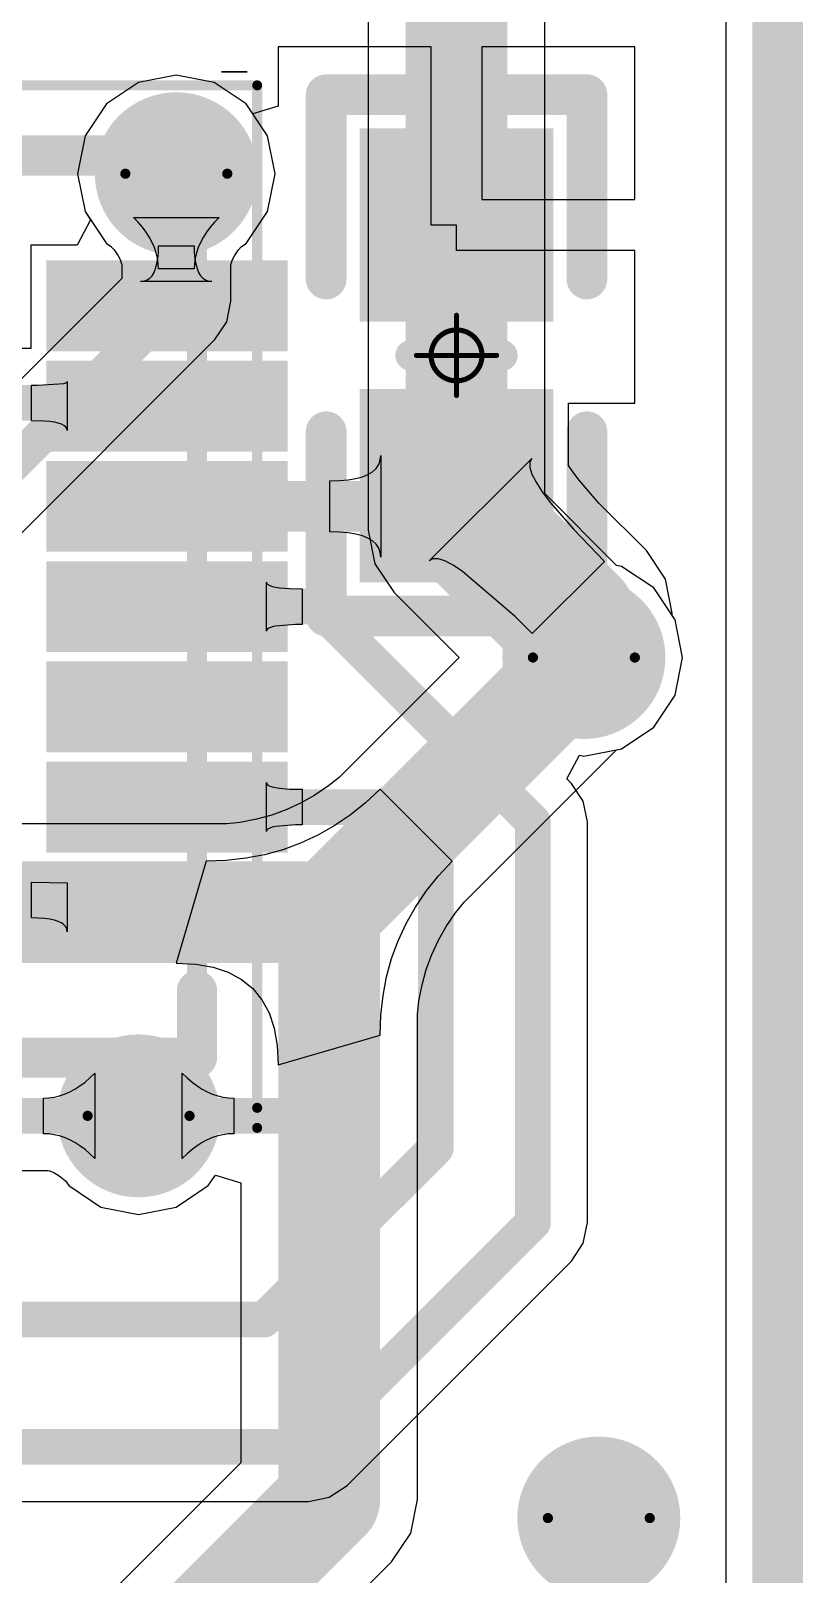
# Model space of a CAD drawing. Header units: millimetres. Extents: x -1.72 to 0.75, y -0.35 to 1.04.
# Drawn here: x 0.6015 to 0.753, y 0.175 to 0.4781 of the extents above; entities that cross this region are included whole.
import ezdxf

# ---------------------------------------------------------------- set-up
doc = ezdxf.new("R2010")
doc.units = ezdxf.units.MM
doc.header["$MEASUREMENT"] = 0
for name, color, linetype in [('BottomLayer', 5, 'Continuous'), ('BottomSolder', 6, 'Continuous'), ('DrillDrawing', 1, 'Continuous'), ('Mechanical1', 6, 'Continuous'), ('Mechanical13', 56, 'Continuous'), ('Mechanical15', 56, 'Continuous'), ('MultiLayer', 9, 'Continuous'), ('TopLayer', 1, 'Continuous'), ('TopOverlay', 2, 'Continuous'), ('TopPaste', 8, 'Continuous'), ('TopSolder', 216, 'Continuous'), ('ViaHoleLayer', 16, 'Continuous')]:
    doc.layers.add(name, color=color, linetype=linetype)

# ---------------------------------------------------------------- blocks, each defined once
blk = doc.blocks.new('BOSC_LGA_16_BMI088_V_42')
at = {"layer": 'Mechanical13', "const_width": 0.00394}
for points in [[(-0.08858, 0.05906), (0.08858, 0.05906)], [(-0.08858, 0.05906), (-0.08858, -0.05905)], [(0.08858, 0.05906), (0.08858, -0.05906)], [(-0.08858, -0.05905), (0.08858, -0.05906)]]:
    blk.add_lwpolyline(points, dxfattribs=at)
at = {"layer": 'Mechanical13'}
for points, const_width in [([(-0.08957, 0.05906, 1), (-0.0876, 0.05906, 1)], 0.00197), ([(-0.08957, 0.05906, 1), (-0.0876, 0.05906, 1)], 0.00197), ([(0.0876, 0.05906, 1), (0.08957, 0.05906, 1)], 0.00197), ([(0.0876, 0.05906, 1), (0.08957, 0.05906, 1)], 0.00197), ([(-0.03543, 0.02559, 1), (-0.0748, 0.02559, 1)], 0.00394), ([(-0.07579, 0.02559, 1), (-0.07382, 0.02559, 1)], 0.00197), ([(-0.03642, 0.02559, 1), (-0.03445, 0.02559, 1)], 0.00197), ([(-0.08957, -0.05905, 1), (-0.0876, -0.05905, 1)], 0.00197), ([(-0.08957, -0.05905, 1), (-0.0876, -0.05905, 1)], 0.00197), ([(0.0876, -0.05906, 1), (0.08957, -0.05906, 1)], 0.00197), ([(0.0876, -0.05906, 1), (0.08957, -0.05906, 1)], 0.00197)]:
    blk.add_lwpolyline(points, format="xyb", close=True, dxfattribs=dict(at, const_width=const_width))
at = {"layer": 'Mechanical15'}
for points, const_width in [([(-0.10236, 0.07087), (-0.10236, 0.05512)], 0.00197), ([(-0.10236, 0.07087), (0.10236, 0.07087)], 0.00197), ([(0.10236, 0.07087), (0.10236, -0.07087)], 0.00197), ([(-0.10236, 0.05512), (-0.10236, -0.07087)], 0.00197), ([(0, 0.01969), (0, -0.01969)], 0.00394), ([(-0.01969, 0), (0.01969, 0)], 0.00394), ([(-0.10236, -0.07087), (-0.09843, -0.07087)], 0.00197), ([(-0.09843, -0.07087), (0.10236, -0.07087)], 0.00197)]:
    blk.add_lwpolyline(points, dxfattribs=dict(at, const_width=const_width))
for points, const_width in [([(-0.10285, 0.07087, 1), (-0.10187, 0.07087, 1)], 0.000984), ([(-0.10285, 0.07087, 1), (-0.10187, 0.07087, 1)], 0.000984), ([(0.10187, 0.07087, 1), (0.10285, 0.07087, 1)], 0.000984), ([(0.10187, 0.07087, 1), (0.10285, 0.07087, 1)], 0.000984), ([(-0.10285, 0.05512, 1), (-0.10187, 0.05512, 1)], 0.000984), ([(-0.10285, 0.05512, 1), (-0.10187, 0.05512, 1)], 0.000984), ([(-0.00098, 0.01969, 1), (0.00098, 0.01969, 1)], 0.00197), ([(-0.02067, 0, 1), (-0.0187, 0, 1)], 0.00197), ([(0.0187, 0, 1), (0.02067, 0, 1)], 0.00197), ([(-0.00098, -0.01969, 1), (0.00098, -0.01969, 1)], 0.00197), ([(-0.10285, -0.07087, 1), (-0.10187, -0.07087, 1)], 0.000984), ([(-0.10285, -0.07087, 1), (-0.10187, -0.07087, 1)], 0.000984), ([(-0.09892, -0.07087, 1), (-0.09793, -0.07087, 1)], 0.000984), ([(-0.09892, -0.07087, 1), (-0.09793, -0.07087, 1)], 0.000984), ([(0.10187, -0.07087, 1), (0.10285, -0.07087, 1)], 0.000984), ([(0.10187, -0.07087, 1), (0.10285, -0.07087, 1)], 0.000984)]:
    blk.add_lwpolyline(points, format="xyb", close=True, dxfattribs=dict(at, const_width=const_width))
at = {"layer": 'TopLayer'}
for points in [[(-0.05413, 0.03346), (-0.05413, 0.07283), (-0.06398, 0.03346), (-0.06398, 0.07283)], [(-0.03445, 0.03346), (-0.03445, 0.07283), (-0.04429, 0.03346), (-0.04429, 0.07283)], [(-0.01476, 0.03346), (-0.01476, 0.07283), (-0.02461, 0.03346), (-0.02461, 0.07283)], [(0.00492, 0.03346), (0.00492, 0.07283), (-0.00492, 0.03346), (-0.00492, 0.07283)], [(0.02461, 0.03346), (0.02461, 0.07283), (0.01476, 0.03346), (0.01476, 0.07283)], [(0.04429, 0.03346), (0.04429, 0.07283), (0.03445, 0.03346), (0.03445, 0.07283)], [(0.06398, 0.03346), (0.06398, 0.07283), (0.05413, 0.03346), (0.05413, 0.07283)], [(-0.10433, -0.00492), (-0.06496, -0.00492), (-0.10433, 0.00492), (-0.06496, 0.00492)], [(0.06496, -0.00492), (0.10433, -0.00492), (0.06496, 0.00492), (0.10433, 0.00492)], [(-0.05413, -0.07283), (-0.05413, -0.03346), (-0.06398, -0.07283), (-0.06398, -0.03346)], [(-0.03445, -0.07283), (-0.03445, -0.03346), (-0.04429, -0.07283), (-0.04429, -0.03346)], [(-0.01476, -0.07283), (-0.01476, -0.03346), (-0.02461, -0.07283), (-0.02461, -0.03346)], [(0.00492, -0.07283), (0.00492, -0.03346), (-0.00492, -0.07283), (-0.00492, -0.03346)], [(0.02461, -0.07283), (0.02461, -0.03346), (0.01476, -0.07283), (0.01476, -0.03346)], [(0.04429, -0.07283), (0.04429, -0.03346), (0.03445, -0.07283), (0.03445, -0.03346)], [(0.06398, -0.07283), (0.06398, -0.03346), (0.05413, -0.07283), (0.05413, -0.03346)]]:
    blk.add_solid(points, dxfattribs=at)
at = {"layer": 'TopOverlay', "const_width": 0.00787}
for points in [[(-0.05865, 0.08174, -1), (-0.05865, 0.08962)], [(-0.05865, 0.08962, -1), (-0.05865, 0.08174)]]:
    blk.add_lwpolyline(points, format="xyb", dxfattribs=at)
at = {"layer": 'TopOverlay', "const_width": 0.00394}
for points in [[(-0.06062, 0.08962, 1), (-0.05668, 0.08962, 1)], [(-0.06062, 0.08962, 1), (-0.05668, 0.08962, 1)], [(-0.06062, 0.08174, 1), (-0.05668, 0.08174, 1)], [(-0.06062, 0.08174, 1), (-0.05668, 0.08174, 1)], [(-0.09055, 0.05906, 1), (-0.08661, 0.05906, 1)], [(-0.09055, 0.05906, 1), (-0.08661, 0.05906, 1)], [(-0.07736, 0.05906, 1), (-0.07343, 0.05906, 1)], [(0.07343, 0.05906, 1), (0.07736, 0.05906, 1)], [(0.08661, 0.05906, 1), (0.09055, 0.05906, 1)], [(0.08661, 0.05906, 1), (0.09055, 0.05906, 1)], [(-0.09055, 0.01969, 1), (-0.08661, 0.01969, 1)], [(0.08661, 0.01969, 1), (0.09055, 0.01969, 1)], [(-0.09055, -0.01969, 1), (-0.08661, -0.01969, 1)], [(0.08661, -0.01969, 1), (0.09055, -0.01969, 1)], [(-0.09055, -0.05905, 1), (-0.08661, -0.05905, 1)], [(-0.09055, -0.05905, 1), (-0.08661, -0.05905, 1)], [(-0.07736, -0.05906, 1), (-0.07343, -0.05906, 1)], [(0.07677, -0.05906, 1), (0.08071, -0.05906, 1)], [(0.08661, -0.05906, 1), (0.09055, -0.05906, 1)], [(0.08661, -0.05906, 1), (0.09055, -0.05906, 1)]]:
    blk.add_lwpolyline(points, format="xyb", close=True, dxfattribs=at)
at = {"layer": 'TopOverlay', "const_width": 0.00787}
for points in [[(-0.08858, 0.05906), (-0.07539, 0.05906)], [(-0.08858, 0.05906), (-0.08858, 0.01969)], [(0.07539, 0.05906), (0.08858, 0.05906)], [(0.08858, 0.05906), (0.08858, 0.01969)], [(-0.08858, -0.01969), (-0.08858, -0.05905)], [(0.08858, -0.01969), (0.08858, -0.05906)], [(-0.08858, -0.05905), (-0.07539, -0.05906)], [(0.07874, -0.05906), (0.08858, -0.05906)]]:
    blk.add_lwpolyline(points, dxfattribs=at)
at = {"layer": 'TopPaste'}
for points in [[(-0.05413, 0.03346), (-0.05413, 0.07283), (-0.06398, 0.03346), (-0.06398, 0.07283)], [(-0.03445, 0.03346), (-0.03445, 0.07283), (-0.04429, 0.03346), (-0.04429, 0.07283)], [(-0.01476, 0.03346), (-0.01476, 0.07283), (-0.02461, 0.03346), (-0.02461, 0.07283)], [(0.00492, 0.03346), (0.00492, 0.07283), (-0.00492, 0.03346), (-0.00492, 0.07283)], [(0.02461, 0.03346), (0.02461, 0.07283), (0.01476, 0.03346), (0.01476, 0.07283)], [(0.04429, 0.03346), (0.04429, 0.07283), (0.03445, 0.03346), (0.03445, 0.07283)], [(0.06398, 0.03346), (0.06398, 0.07283), (0.05413, 0.03346), (0.05413, 0.07283)], [(-0.10433, -0.00492), (-0.06496, -0.00492), (-0.10433, 0.00492), (-0.06496, 0.00492)], [(0.06496, -0.00492), (0.10433, -0.00492), (0.06496, 0.00492), (0.10433, 0.00492)], [(-0.05413, -0.07283), (-0.05413, -0.03346), (-0.06398, -0.07283), (-0.06398, -0.03346)], [(-0.03445, -0.07283), (-0.03445, -0.03346), (-0.04429, -0.07283), (-0.04429, -0.03346)], [(-0.01476, -0.07283), (-0.01476, -0.03346), (-0.02461, -0.07283), (-0.02461, -0.03346)], [(0.00492, -0.07283), (0.00492, -0.03346), (-0.00492, -0.07283), (-0.00492, -0.03346)], [(0.02461, -0.07283), (0.02461, -0.03346), (0.01476, -0.07283), (0.01476, -0.03346)], [(0.04429, -0.07283), (0.04429, -0.03346), (0.03445, -0.07283), (0.03445, -0.03346)], [(0.06398, -0.07283), (0.06398, -0.03346), (0.05413, -0.07283), (0.05413, -0.03346)]]:
    blk.add_solid(points, dxfattribs=at)
at = {"layer": 'TopSolder'}
for points in [[(-0.05013, 0.02946), (-0.05013, 0.07683), (-0.06798, 0.02946), (-0.06798, 0.07683)], [(-0.03045, 0.02946), (-0.03045, 0.07683), (-0.04829, 0.02946), (-0.04829, 0.07683)], [(-0.01076, 0.02946), (-0.01076, 0.07683), (-0.02861, 0.02946), (-0.02861, 0.07683)], [(0.00892, 0.02946), (0.00892, 0.07683), (-0.00892, 0.02946), (-0.00892, 0.07683)], [(0.02861, 0.02946), (0.02861, 0.07683), (0.01076, 0.02946), (0.01076, 0.07683)], [(0.04829, 0.02946), (0.04829, 0.07683), (0.03045, 0.02946), (0.03045, 0.07683)], [(0.06798, 0.02946), (0.06798, 0.07683), (0.05013, 0.02946), (0.05013, 0.07683)], [(-0.10833, -0.00892), (-0.06096, -0.00892), (-0.10833, 0.00892), (-0.06096, 0.00892)], [(0.06096, -0.00892), (0.10833, -0.00892), (0.06096, 0.00892), (0.10833, 0.00892)], [(-0.05013, -0.07683), (-0.05013, -0.02946), (-0.06798, -0.07683), (-0.06798, -0.02946)], [(-0.03045, -0.07683), (-0.03045, -0.02946), (-0.04829, -0.07683), (-0.04829, -0.02946)], [(-0.01076, -0.07683), (-0.01076, -0.02946), (-0.02861, -0.07683), (-0.02861, -0.02946)], [(0.00892, -0.07683), (0.00892, -0.02946), (-0.00892, -0.07683), (-0.00892, -0.02946)], [(0.02861, -0.07683), (0.02861, -0.02946), (0.01076, -0.07683), (0.01076, -0.02946)], [(0.04829, -0.07683), (0.04829, -0.02946), (0.03045, -0.07683), (0.03045, -0.02946)], [(0.06798, -0.07683), (0.06798, -0.02946), (0.05013, -0.07683), (0.05013, -0.02946)]]:
    blk.add_solid(points, dxfattribs=at)
blk = doc.blocks.new('C_0603_L_49')
at = {"layer": 'Mechanical15', "const_width": 0.001}
for points in [[(0, -0.00787), (0, 0.00787)], [(0.00787, 0), (-0.00787, 0)]]:
    blk.add_lwpolyline(points, dxfattribs=at)
at = {"layer": 'Mechanical15'}
for points, const_width in [([(-0.00025, 0.00787, 1), (0.00025, 0.00787, 1)], 0.0005), ([(0.005, 0, 1), (-0.005, 0, 1)], 0.001), ([(-0.00812, 0, 1), (-0.00762, 0, 1)], 0.0005), ([(-0.00525, 0, 1), (-0.00475, 0, 1)], 0.0005), ([(0.00475, 0, 1), (0.00525, 0, 1)], 0.0005), ([(0.00762, 0, 1), (0.00812, 0, 1)], 0.0005), ([(-0.00025, -0.00787, 1), (0.00025, -0.00787, 1)], 0.0005)]:
    blk.add_lwpolyline(points, format="xyb", close=True, dxfattribs=dict(at, const_width=const_width))
at = {"layer": 'TopLayer'}
for points in [[(-0.04059, -0.015), (-0.01059, -0.015), (-0.04059, 0.015), (-0.01059, 0.015)], [(0.01059, -0.015), (0.04059, -0.015), (0.01059, 0.015), (0.04059, 0.015)]]:
    blk.add_solid(points, dxfattribs=at)
at = {"layer": 'TopOverlay'}
for points, const_width in [([(-0.015, 0.02559), (-0.05118, 0.02559)], 0.008), ([(-0.05118, -0.02559), (-0.05118, 0.02559)], 0.008), ([(0.05118, 0.02559), (0.015, 0.02559)], 0.008), ([(0.05118, -0.02559), (0.05118, 0.02559)], 0.008), ([(0, -0.009), (0, 0.009)], 0.006), ([(0, 0), (-0.003, 0)], 0.006), ([(0.003, 0), (0, 0)], 0.006), ([(-0.015, -0.02559), (-0.05118, -0.02559)], 0.008), ([(0.05118, -0.02559), (0.015, -0.02559)], 0.008)]:
    blk.add_lwpolyline(points, dxfattribs=dict(at, const_width=const_width))
for points, const_width in [([(-0.05318, 0.02559, 1), (-0.04918, 0.02559, 1)], 0.004), ([(-0.05318, 0.02559, 1), (-0.04918, 0.02559, 1)], 0.004), ([(-0.017, 0.02559, 1), (-0.013, 0.02559, 1)], 0.004), ([(0.013, 0.02559, 1), (0.017, 0.02559, 1)], 0.004), ([(0.04918, 0.02559, 1), (0.05318, 0.02559, 1)], 0.004), ([(0.04918, 0.02559, 1), (0.05318, 0.02559, 1)], 0.004), ([(-0.0015, 0.009, 1), (0.0015, 0.009, 1)], 0.003), ([(-0.0045, 0, 1), (-0.0015, 0, 1)], 0.003), ([(-0.0015, 0, 1), (0.0015, 0, 1)], 0.003), ([(-0.0015, 0, 1), (0.0015, 0, 1)], 0.003), ([(0.0015, 0, 1), (0.0045, 0, 1)], 0.003), ([(-0.0015, -0.009, 1), (0.0015, -0.009, 1)], 0.003), ([(-0.05318, -0.02559, 1), (-0.04918, -0.02559, 1)], 0.004), ([(-0.05318, -0.02559, 1), (-0.04918, -0.02559, 1)], 0.004), ([(-0.017, -0.02559, 1), (-0.013, -0.02559, 1)], 0.004), ([(0.013, -0.02559, 1), (0.017, -0.02559, 1)], 0.004), ([(0.04918, -0.02559, 1), (0.05318, -0.02559, 1)], 0.004), ([(0.04918, -0.02559, 1), (0.05318, -0.02559, 1)], 0.004)]:
    blk.add_lwpolyline(points, format="xyb", close=True, dxfattribs=dict(at, const_width=const_width))
at = {"layer": 'TopPaste'}
for points in [[(-0.04059, -0.015), (-0.01059, -0.015), (-0.04059, 0.015), (-0.01059, 0.015)], [(0.01059, -0.015), (0.04059, -0.015), (0.01059, 0.015), (0.04059, 0.015)]]:
    blk.add_solid(points, dxfattribs=at)
at = {"layer": 'TopSolder'}
for points in [[(-0.04459, -0.019), (-0.00659, -0.019), (-0.04459, 0.019), (-0.00659, 0.019)], [(0.00659, -0.019), (0.04459, -0.019), (0.00659, 0.019), (0.04459, 0.019)]]:
    blk.add_solid(points, dxfattribs=at)

msp = doc.modelspace()

# ---------------------------------------------------------------- linework, layer by layer
at = {"layer": 'BottomLayer'}
for p, q in [((0.73784, 0.70866), (0.73784, 0.03937)), ((0.66766, 0.49469), (0.66766, 0.38)), ((0.70233, 0.38718), (0.70233, 0.49469)), ((0.62259, 0.4679), (0.6163, 0.4637)), ((0.63, 0.46937), (0.62259, 0.4679)), ((0.63741, 0.4679), (0.63, 0.46937)), ((0.6437, 0.4637), (0.63741, 0.4679)), ((0.6163, 0.4637), (0.6121, 0.45741)), ((0.6479, 0.45741), (0.6437, 0.4637)), ((0.6121, 0.45741), (0.61063, 0.45)), ((0.64937, 0.45), (0.6479, 0.45741)), ((0.61063, 0.45), (0.6121, 0.44259)), ((0.6479, 0.44259), (0.64937, 0.45)), ((0.6121, 0.44259), (0.6163, 0.4363)), ((0.6437, 0.4363), (0.6479, 0.44259)), ((0.62253, 0.44046), (0.6216, 0.44143)), ((0.6216, 0.44143), (0.6384, 0.44143)), ((0.62336, 0.43949), (0.62253, 0.44046)), ((0.6241, 0.4385), (0.62336, 0.43949)), ((0.63664, 0.43949), (0.6359, 0.4385)), ((0.63747, 0.44046), (0.63664, 0.43949)), ((0.6384, 0.44143), (0.63747, 0.44046)), ((0.62474, 0.43751), (0.6241, 0.4385)), ((0.62528, 0.4365), (0.62474, 0.43751)), ((0.62572, 0.43549), (0.62528, 0.4365)), ((0.63472, 0.4365), (0.63428, 0.43549)), ((0.63526, 0.43751), (0.63472, 0.4365)), ((0.6359, 0.4385), (0.63526, 0.43751)), ((0.6163, 0.4363), (0.61723, 0.43568)), ((0.61723, 0.43568), (0.61724, 0.43567)), ((0.61724, 0.43567), (0.61778, 0.43503)), ((0.61778, 0.43503), (0.61822, 0.43444)), ((0.61822, 0.43444), (0.61858, 0.43389)), ((0.61858, 0.43389), (0.61884, 0.43339)), ((0.61884, 0.43339), (0.61905, 0.43293)), ((0.62606, 0.43446), (0.62572, 0.43549)), ((0.6263, 0.43342), (0.62606, 0.43446)), ((0.62645, 0.43238), (0.6263, 0.43342)), ((0.6337, 0.43342), (0.63355, 0.43238)), ((0.63394, 0.43446), (0.6337, 0.43342)), ((0.63428, 0.43549), (0.63394, 0.43446)), ((0.64095, 0.43293), (0.64115, 0.43339)), ((0.64115, 0.43339), (0.64142, 0.43389)), ((0.64142, 0.43389), (0.64178, 0.43444)), ((0.64178, 0.43444), (0.64222, 0.43503)), ((0.64222, 0.43503), (0.64276, 0.43567)), ((0.64276, 0.43567), (0.64277, 0.43568)), ((0.64277, 0.43568), (0.6437, 0.4363)), ((0.61905, 0.43293), (0.61919, 0.4325)), ((0.61919, 0.4325), (0.61928, 0.4321)), ((0.61928, 0.4321), (0.61929, 0.43202)), ((0.61929, 0.43202), (0.61929, 0.42943)), ((0.6265, 0.43132), (0.62645, 0.43238)), ((0.6335, 0.43132), (0.6265, 0.43132)), ((0.63355, 0.43238), (0.6335, 0.43132)), ((0.64071, 0.43202), (0.64072, 0.4321)), ((0.64071, 0.425), (0.64071, 0.43202)), ((0.64072, 0.4321), (0.64081, 0.4325)), ((0.64081, 0.4325), (0.64095, 0.43293)), ((0.61929, 0.42943), (0.54876, 0.3589)), ((0.63989, 0.4209), (0.64071, 0.425)), ((0.63757, 0.41743), (0.63989, 0.4209)), ((0.56076, 0.34062), (0.63757, 0.41743)), ((0.71642, 0.3731), (0.70233, 0.38718)), ((0.66766, 0.38), (0.66898, 0.37337)), ((0.66898, 0.37337), (0.67274, 0.36775)), ((0.71741, 0.3729), (0.71642, 0.3731)), ((0.7237, 0.3687), (0.71741, 0.3729)), ((0.67274, 0.36775), (0.68549, 0.355)), ((0.7279, 0.36241), (0.7237, 0.3687)), ((0.72937, 0.355), (0.7279, 0.36241)), ((0.68549, 0.355), (0.66196, 0.33147)), ((0.7279, 0.34759), (0.72937, 0.355)), ((0.7237, 0.3413), (0.7279, 0.34759)), ((0.71741, 0.3371), (0.7237, 0.3413)), ((0.68647, 0.30696), (0.71642, 0.3369)), ((0.71642, 0.3369), (0.71741, 0.3371)), ((0.66196, 0.33147), (0.65987, 0.3298)), ((0.65721, 0.32799), (0.65448, 0.32644)), ((0.65987, 0.3298), (0.65721, 0.32799)), ((0.67, 0.32914), (0.66711, 0.32646)), ((0.68414, 0.315), (0.67, 0.32914)), ((0.65166, 0.32513), (0.64874, 0.32406)), ((0.65448, 0.32644), (0.65166, 0.32513)), ((0.66711, 0.32646), (0.66411, 0.32405)), ((0.6399, 0.32233), (0.41385, 0.32233)), ((0.64256, 0.32263), (0.6399, 0.32233)), ((0.64571, 0.32323), (0.64256, 0.32263)), ((0.64874, 0.32406), (0.64571, 0.32323)), ((0.66099, 0.32193), (0.65775, 0.32009)), ((0.66411, 0.32405), (0.66099, 0.32193)), ((0.65439, 0.31854), (0.65092, 0.31726)), ((0.65775, 0.32009), (0.65439, 0.31854)), ((0.64362, 0.31557), (0.6398, 0.31514)), ((0.64733, 0.31627), (0.64362, 0.31557)), ((0.65092, 0.31726), (0.64733, 0.31627)), ((0.63586, 0.315), (0.63, 0.295)), ((0.6398, 0.31514), (0.63586, 0.315)), ((0.68146, 0.31211), (0.68414, 0.315)), ((0.67693, 0.30599), (0.67905, 0.30911)), ((0.67905, 0.30911), (0.68146, 0.31211)), ((0.6848, 0.30487), (0.68647, 0.30696)), ((0.67509, 0.30275), (0.67693, 0.30599)), ((0.68299, 0.30221), (0.6848, 0.30487)), ((0.67354, 0.29939), (0.67509, 0.30275)), ((0.68144, 0.29948), (0.68299, 0.30221)), ((0.67226, 0.29592), (0.67354, 0.29939)), ((0.68013, 0.29666), (0.68144, 0.29948)), ((0.63, 0.295), (0.6338, 0.2948)), ((0.6338, 0.2948), (0.6372, 0.2942)), ((0.6372, 0.2942), (0.6402, 0.2932)), ((0.67127, 0.29233), (0.67226, 0.29592)), ((0.67906, 0.29374), (0.68013, 0.29666)), ((0.6402, 0.2932), (0.6428, 0.2918)), ((0.6428, 0.2918), (0.645, 0.29)), ((0.67057, 0.28862), (0.67127, 0.29233)), ((0.67823, 0.29071), (0.67906, 0.29374)), ((0.645, 0.29), (0.6468, 0.2878)), ((0.67014, 0.2848), (0.67057, 0.28862)), ((0.67763, 0.28756), (0.67823, 0.29071)), ((0.6468, 0.2878), (0.6482, 0.2852)), ((0.6482, 0.2852), (0.6492, 0.2822)), ((0.67733, 0.2849), (0.67763, 0.28756)), ((0.67733, 0.18967), (0.67733, 0.2849)), ((0.6492, 0.2822), (0.6498, 0.2788)), ((0.67, 0.28086), (0.67014, 0.2848)), ((0.65, 0.275), (0.67, 0.28086)), ((0.6498, 0.2788), (0.65, 0.275)), ((0.61305, 0.27247), (0.61402, 0.2734)), ((0.61402, 0.2734), (0.61402, 0.2566)), ((0.60807, 0.26928), (0.60909, 0.26972)), ((0.60909, 0.26972), (0.61009, 0.27026)), ((0.61009, 0.27026), (0.61109, 0.2709)), ((0.61109, 0.2709), (0.61208, 0.27164)), ((0.61208, 0.27164), (0.61305, 0.27247)), ((0.60391, 0.2685), (0.60496, 0.26855)), ((0.60391, 0.2615), (0.60391, 0.2685)), ((0.60496, 0.26855), (0.60601, 0.2687)), ((0.60601, 0.2687), (0.60705, 0.26894)), ((0.60705, 0.26894), (0.60807, 0.26928)), ((0.60496, 0.26145), (0.60391, 0.2615)), ((0.60601, 0.2613), (0.60496, 0.26145)), ((0.60705, 0.26106), (0.60601, 0.2613)), ((0.60807, 0.26072), (0.60705, 0.26106)), ((0.60909, 0.26027), (0.60807, 0.26072)), ((0.61009, 0.25974), (0.60909, 0.26027)), ((0.61109, 0.2591), (0.61009, 0.25974)), ((0.61208, 0.25836), (0.61109, 0.2591)), ((0.61305, 0.25753), (0.61208, 0.25836)), ((0.61402, 0.2566), (0.61305, 0.25753)), ((0.52223, 0.25429), (0.6046, 0.25429)), ((0.6046, 0.25429), (0.60469, 0.25428)), ((0.60469, 0.25428), (0.60509, 0.25419)), ((0.60509, 0.25419), (0.60551, 0.25405)), ((0.60551, 0.25405), (0.60598, 0.25385)), ((0.60598, 0.25385), (0.60648, 0.25358)), ((0.60648, 0.25358), (0.60703, 0.25322)), ((0.60703, 0.25322), (0.60762, 0.25278)), ((0.60762, 0.25278), (0.60825, 0.25224)), ((0.60825, 0.25224), (0.60827, 0.25223)), ((0.60827, 0.25223), (0.60889, 0.2513)), ((0.63628, 0.2513), (0.63767, 0.25337)), ((0.63767, 0.25337), (0.64267, 0.25185)), ((0.64267, 0.25185), (0.64267, 0.19685)), ((0.60889, 0.2513), (0.61517, 0.2471)), ((0.63, 0.2471), (0.63628, 0.2513)), ((0.61517, 0.2471), (0.62259, 0.24563)), ((0.62259, 0.24563), (0.63, 0.2471)), ((0.64267, 0.19685), (0.61815, 0.17233)), ((0.67601, 0.18303), (0.67733, 0.18967)), ((0.67226, 0.17741), (0.67601, 0.18303)), ((0.63759, 0.14274), (0.67226, 0.17741))]:
    msp.add_line(p, q, dxfattribs=at)
for points, const_width in [([(0.685, 0.38), (0.685, 0.50295)], 0.02), ([(0.63, 0.425), (0.63, 0.45)], 0.007), ([(0.55319, 0.34819), (0.63, 0.425)], 0.007), ([(0.685, 0.38), (0.71, 0.355)], 0.02), ([(0.66, 0.305), (0.71, 0.355)], 0.02), ([(0.40559, 0.305), (0.66, 0.305)], 0.02), ([(0.66, 0.18967), (0.66, 0.305)], 0.02), ([(0.50673, 0.265), (0.62259, 0.265)], 0.007), ([(0.62533, 0.155), (0.66, 0.18967)], 0.02)]:
    msp.add_lwpolyline(points, dxfattribs=dict(at, const_width=const_width))
for points, const_width in [([(0.624, 0.45, 1), (0.636, 0.45, 1)], 0.012), ([(0.62825, 0.45, 1), (0.63175, 0.45, 1)], 0.0035), ([(0.62825, 0.425, 1), (0.63175, 0.425, 1)], 0.0035), ([(0.62825, 0.425, 1), (0.63175, 0.425, 1)], 0.0035), ([(0.68, 0.38, 1), (0.69, 0.38, 1)], 0.01), ([(0.68, 0.38, 1), (0.69, 0.38, 1)], 0.01), ([(0.704, 0.355, 1), (0.716, 0.355, 1)], 0.012), ([(0.705, 0.355, 1), (0.715, 0.355, 1)], 0.01), ([(0.705, 0.355, 1), (0.715, 0.355, 1)], 0.01), ([(0.655, 0.305, 1), (0.665, 0.305, 1)], 0.01), ([(0.655, 0.305, 1), (0.665, 0.305, 1)], 0.01), ([(0.655, 0.305, 1), (0.665, 0.305, 1)], 0.01), ([(0.61659, 0.265, 1), (0.62859, 0.265, 1)], 0.012), ([(0.62084, 0.265, 1), (0.62434, 0.265, 1)], 0.0035), ([(0.655, 0.18967, 1), (0.665, 0.18967, 1)], 0.01), ([(0.655, 0.18967, 1), (0.665, 0.18967, 1)], 0.01), ([(0.70693, 0.18602, 1), (0.71893, 0.18602, 1)], 0.012)]:
    msp.add_lwpolyline(points, format="xyb", close=True, dxfattribs=dict(at, const_width=const_width))
at = {"layer": 'BottomSolder', "const_width": 0.016}
for points in [[(0.622, 0.45, 1), (0.638, 0.45, 1)], [(0.702, 0.355, 1), (0.718, 0.355, 1)], [(0.61459, 0.265, 1), (0.63059, 0.265, 1)], [(0.70493, 0.18602, 1), (0.72093, 0.18602, 1)]]:
    msp.add_lwpolyline(points, format="xyb", close=True, dxfattribs=at)
at = {"layer": 'DrillDrawing', "const_width": 0.006}
msp.add_lwpolyline([(0.74803, 0.03937), (0.74803, 0.70866)], dxfattribs=at)
at = {"layer": 'DrillDrawing'}
for points, const_width in [([(0.64, 0.45, 1), (0.62, 0.45, 1)], 0.002), ([(0.6195, 0.45, 1), (0.6205, 0.45, 1)], 0.001), ([(0.6395, 0.45, 1), (0.6405, 0.45, 1)], 0.001), ([(0.72, 0.355, 1), (0.7, 0.355, 1)], 0.002), ([(0.6995, 0.355, 1), (0.7005, 0.355, 1)], 0.001), ([(0.7195, 0.355, 1), (0.7205, 0.355, 1)], 0.001), ([(0.63259, 0.265, 1), (0.61259, 0.265, 1)], 0.002), ([(0.61209, 0.265, 1), (0.61309, 0.265, 1)], 0.001), ([(0.63209, 0.265, 1), (0.63309, 0.265, 1)], 0.001), ([(0.72293, 0.18602, 1), (0.70293, 0.18602, 1)], 0.002), ([(0.70243, 0.18602, 1), (0.70343, 0.18602, 1)], 0.001), ([(0.72243, 0.18602, 1), (0.72343, 0.18602, 1)], 0.001)]:
    msp.add_lwpolyline(points, format="xyb", close=True, dxfattribs=dict(at, const_width=const_width))
at = {"layer": 'Mechanical1', "const_width": 0.01}
msp.add_lwpolyline([(0.74803, 0.03937), (0.74803, 0.70866)], dxfattribs=at)
at = {"layer": 'MultiLayer', "const_width": 0.012}
for points in [[(0.624, 0.45, 1), (0.636, 0.45, 1)], [(0.704, 0.355, 1), (0.716, 0.355, 1)], [(0.61659, 0.265, 1), (0.62859, 0.265, 1)], [(0.70693, 0.18602, 1), (0.71893, 0.18602, 1)]]:
    msp.add_lwpolyline(points, format="xyb", close=True, dxfattribs=at)
at = {"layer": 'TopLayer'}
for p, q in [((0.73784, 0.70866), (0.73784, 0.03937)), ((0.68, 0.47493), (0.65, 0.47493)), ((0.65, 0.47493), (0.65, 0.46327)), ((0.68, 0.43993), (0.68, 0.47493)), ((0.72, 0.47493), (0.69, 0.47493)), ((0.69, 0.47493), (0.69, 0.44493)), ((0.72, 0.44493), (0.72, 0.47493)), ((0.6439, 0.47), (0.6389, 0.47)), ((0.6389, 0.47), (0.6389, 0.47)), ((0.6389, 0.47), (0.6389, 0.47)), ((0.6389, 0.47), (0.6389, 0.47)), ((0.6389, 0.47), (0.6389, 0.47)), ((0.6389, 0.47), (0.6389, 0.47)), ((0.6389, 0.47), (0.6389, 0.47)), ((0.6389, 0.47), (0.6389, 0.47)), ((0.6389, 0.47), (0.6389, 0.47)), ((0.6389, 0.47), (0.6389, 0.47)), ((0.6389, 0.47), (0.6389, 0.47)), ((0.6389, 0.47), (0.6439, 0.47)), ((0.6439, 0.47), (0.6389, 0.47)), ((0.6389, 0.47), (0.6389, 0.47)), ((0.6389, 0.47), (0.6389, 0.47)), ((0.6389, 0.47), (0.6389, 0.47)), ((0.6389, 0.47), (0.6389, 0.47)), ((0.6389, 0.47), (0.6389, 0.47)), ((0.6389, 0.47), (0.6389, 0.47)), ((0.6389, 0.47), (0.6389, 0.47)), ((0.6389, 0.47), (0.6389, 0.47)), ((0.6389, 0.47), (0.6389, 0.47)), ((0.6389, 0.47), (0.6389, 0.47)), ((0.6389, 0.47), (0.6439, 0.47)), ((0.6439, 0.47), (0.6439, 0.47)), ((0.6439, 0.47), (0.6439, 0.47)), ((0.62259, 0.4679), (0.6163, 0.4637)), ((0.63, 0.46937), (0.62259, 0.4679)), ((0.63741, 0.4679), (0.63, 0.46937)), ((0.6437, 0.4637), (0.63741, 0.4679)), ((0.6163, 0.4637), (0.6121, 0.45741)), ((0.645, 0.46175), (0.6437, 0.4637)), ((0.65, 0.46327), (0.645, 0.46175)), ((0.6121, 0.45741), (0.61063, 0.45)), ((0.61063, 0.45), (0.6121, 0.44259)), ((0.6121, 0.44259), (0.61318, 0.44098)), ((0.69, 0.44493), (0.72, 0.44493)), ((0.61318, 0.44098), (0.61051, 0.43598)), ((0.62253, 0.44046), (0.6216, 0.44143)), ((0.6216, 0.44143), (0.6384, 0.44143)), ((0.62336, 0.43949), (0.62253, 0.44046)), ((0.6241, 0.4385), (0.62336, 0.43949)), ((0.63664, 0.43949), (0.6359, 0.4385)), ((0.63747, 0.44046), (0.63664, 0.43949)), ((0.6384, 0.44143), (0.63747, 0.44046)), ((0.685, 0.43993), (0.68, 0.43993)), ((0.685, 0.43493), (0.685, 0.43993)), ((0.62474, 0.43751), (0.6241, 0.4385)), ((0.62528, 0.4365), (0.62474, 0.43751)), ((0.62572, 0.43549), (0.62528, 0.4365)), ((0.63472, 0.4365), (0.63428, 0.43549)), ((0.63526, 0.43751), (0.63472, 0.4365)), ((0.6359, 0.4385), (0.63526, 0.43751)), ((0.61051, 0.43598), (0.60146, 0.43598)), ((0.60146, 0.43598), (0.60146, 0.41571)), ((0.62606, 0.43446), (0.62572, 0.43549)), ((0.6263, 0.43342), (0.62606, 0.43446)), ((0.62645, 0.43238), (0.6263, 0.43342)), ((0.62636, 0.43334), (0.62647, 0.43453)), ((0.62647, 0.43453), (0.6265, 0.43586)), ((0.6265, 0.43586), (0.6335, 0.43586)), ((0.6335, 0.43586), (0.63353, 0.43453)), ((0.63353, 0.43453), (0.63364, 0.43334)), ((0.6337, 0.43342), (0.63355, 0.43238)), ((0.63394, 0.43446), (0.6337, 0.43342)), ((0.63428, 0.43549), (0.63394, 0.43446)), ((0.72, 0.43493), (0.685, 0.43493)), ((0.72, 0.40493), (0.72, 0.43493)), ((0.62524, 0.42998), (0.62562, 0.43061)), ((0.62562, 0.43061), (0.62594, 0.43138)), ((0.62594, 0.43138), (0.62618, 0.43229)), ((0.62618, 0.43229), (0.62636, 0.43334)), ((0.6265, 0.43132), (0.62645, 0.43238)), ((0.6335, 0.43132), (0.6265, 0.43132)), ((0.63355, 0.43238), (0.6335, 0.43132)), ((0.63364, 0.43334), (0.63382, 0.43229)), ((0.63382, 0.43229), (0.63406, 0.43138)), ((0.63406, 0.43138), (0.63438, 0.43061)), ((0.63438, 0.43061), (0.63476, 0.42998)), ((0.623, 0.42886), (0.62367, 0.42893)), ((0.637, 0.42886), (0.623, 0.42886)), ((0.62367, 0.42893), (0.62426, 0.42914)), ((0.62426, 0.42914), (0.62479, 0.42949)), ((0.62479, 0.42949), (0.62524, 0.42998)), ((0.63476, 0.42998), (0.63521, 0.42949)), ((0.63521, 0.42949), (0.63574, 0.42914)), ((0.63574, 0.42914), (0.63633, 0.42893)), ((0.63633, 0.42893), (0.637, 0.42886)), ((0.60146, 0.41571), (0.59794, 0.41571)), ((0.60851, 0.40904), (0.60858, 0.40917)), ((0.60858, 0.40917), (0.60858, 0.39957)), ((0.60158, 0.4085), (0.60291, 0.40851)), ((0.60158, 0.4015), (0.60158, 0.4085)), ((0.60291, 0.40851), (0.60795, 0.40883)), ((0.60795, 0.40883), (0.6083, 0.40893)), ((0.6083, 0.40893), (0.60851, 0.40904)), ((0.707, 0.3927), (0.707, 0.40493)), ((0.707, 0.40493), (0.72, 0.40493)), ((0.6041, 0.40142), (0.60158, 0.4015)), ((0.60515, 0.40133), (0.6041, 0.40142)), ((0.60606, 0.40119), (0.60515, 0.40133)), ((0.60683, 0.40102), (0.60606, 0.40119)), ((0.60746, 0.4008), (0.60683, 0.40102)), ((0.60795, 0.40055), (0.60746, 0.4008)), ((0.6083, 0.40026), (0.60795, 0.40055)), ((0.60851, 0.39994), (0.6083, 0.40026)), ((0.60858, 0.39957), (0.60851, 0.39994)), ((0.67002, 0.39374), (0.67012, 0.39469)), ((0.67012, 0.39469), (0.67012, 0.37469)), ((0.67963, 0.37399), (0.69976, 0.39411)), ((0.69976, 0.39411), (0.69936, 0.39337)), ((0.66652, 0.39049), (0.66762, 0.39094)), ((0.66762, 0.39094), (0.66852, 0.39149)), ((0.66852, 0.39149), (0.66922, 0.39214)), ((0.66922, 0.39214), (0.66972, 0.39289)), ((0.66972, 0.39289), (0.67002, 0.39374)), ((0.69936, 0.39337), (0.69937, 0.39234)), ((0.69937, 0.39234), (0.69978, 0.39103)), ((0.69978, 0.39103), (0.7006, 0.38944)), ((0.70768, 0.39165), (0.707, 0.3927)), ((0.70902, 0.38987), (0.70768, 0.39165)), ((0.66012, 0.38969), (0.66202, 0.38974)), ((0.66012, 0.37969), (0.66012, 0.38969)), ((0.66202, 0.38974), (0.66372, 0.38989)), ((0.66372, 0.38989), (0.66522, 0.39014)), ((0.66522, 0.39014), (0.66652, 0.39049)), ((0.7006, 0.38944), (0.70183, 0.38755)), ((0.71293, 0.38533), (0.70902, 0.38987)), ((0.70183, 0.38755), (0.70345, 0.38539)), ((0.70345, 0.38539), (0.70793, 0.3802)), ((0.72226, 0.376), (0.71293, 0.38533)), ((0.66202, 0.37964), (0.66012, 0.37969)), ((0.66372, 0.37949), (0.66202, 0.37964)), ((0.66522, 0.37924), (0.66372, 0.37949)), ((0.66652, 0.37889), (0.66522, 0.37924)), ((0.66762, 0.37844), (0.66652, 0.37889)), ((0.70793, 0.3802), (0.71402, 0.37387)), ((0.66852, 0.37789), (0.66762, 0.37844)), ((0.66922, 0.37724), (0.66852, 0.37789)), ((0.66972, 0.37649), (0.66922, 0.37724)), ((0.67002, 0.37564), (0.66972, 0.37649)), ((0.72601, 0.37038), (0.72226, 0.376)), ((0.67012, 0.37469), (0.67002, 0.37564)), ((0.68037, 0.37438), (0.67963, 0.37399)), ((0.6814, 0.37437), (0.68037, 0.37438)), ((0.68271, 0.37396), (0.6814, 0.37437)), ((0.68431, 0.37314), (0.68271, 0.37396)), ((0.68619, 0.37192), (0.68431, 0.37314)), ((0.71402, 0.37387), (0.69988, 0.35972)), ((0.64771, 0.3602), (0.64771, 0.3698)), ((0.64771, 0.3698), (0.64778, 0.36955)), ((0.69657, 0.36297), (0.68619, 0.37192)), ((0.72733, 0.36374), (0.72601, 0.37038)), ((0.64778, 0.36955), (0.64799, 0.36933)), ((0.64799, 0.36933), (0.64834, 0.36914)), ((0.64834, 0.36914), (0.64883, 0.36897)), ((0.64883, 0.36897), (0.64946, 0.36883)), ((0.64946, 0.36883), (0.65023, 0.36871)), ((0.65023, 0.36871), (0.65219, 0.36855)), ((0.65219, 0.36855), (0.65471, 0.3685)), ((0.65471, 0.3685), (0.65471, 0.3615)), ((0.72733, 0.36326), (0.72733, 0.36374)), ((0.72733, 0.36374), (0.72733, 0.36374)), ((0.64799, 0.36067), (0.64778, 0.36045)), ((0.64834, 0.36086), (0.64799, 0.36067)), ((0.64883, 0.36103), (0.64834, 0.36086)), ((0.64946, 0.36117), (0.64883, 0.36103)), ((0.65338, 0.36149), (0.64946, 0.36117)), ((0.65471, 0.3615), (0.65338, 0.36149)), ((0.69988, 0.35972), (0.69657, 0.36297)), ((0.7279, 0.36241), (0.72733, 0.36326)), ((0.72937, 0.355), (0.7279, 0.36241)), ((0.64778, 0.36045), (0.64771, 0.3602)), ((0.7279, 0.34759), (0.72937, 0.355)), ((0.7237, 0.3413), (0.7279, 0.34759)), ((0.71741, 0.3371), (0.7237, 0.3413)), ((0.71, 0.33563), (0.71741, 0.3371)), ((0.70665, 0.3312), (0.70911, 0.3358)), ((0.70911, 0.3358), (0.71, 0.33563)), ((0.64771, 0.32083), (0.64771, 0.33043)), ((0.64771, 0.33043), (0.64778, 0.33018)), ((0.70757, 0.33028), (0.70665, 0.3312)), ((0.64778, 0.33018), (0.64799, 0.32996)), ((0.64799, 0.32996), (0.64834, 0.32977)), ((0.64834, 0.32977), (0.64883, 0.3296)), ((0.64883, 0.3296), (0.64946, 0.32946)), ((0.64946, 0.32946), (0.65023, 0.32934)), ((0.65023, 0.32934), (0.65219, 0.32918)), ((0.65219, 0.32918), (0.65471, 0.32913)), ((0.65471, 0.32913), (0.65471, 0.32213)), ((0.70989, 0.3268), (0.70757, 0.33028)), ((0.71071, 0.32271), (0.70989, 0.3268)), ((0.64799, 0.3213), (0.64778, 0.32108)), ((0.64834, 0.32149), (0.64799, 0.3213)), ((0.64883, 0.32166), (0.64834, 0.32149)), ((0.64946, 0.3218), (0.64883, 0.32166)), ((0.65338, 0.32212), (0.64946, 0.3218)), ((0.65471, 0.32213), (0.65338, 0.32212)), ((0.71071, 0.24406), (0.71071, 0.32271)), ((0.64778, 0.32108), (0.64771, 0.32083)), ((0.60158, 0.30387), (0.60158, 0.31087)), ((0.60158, 0.31087), (0.60858, 0.31075)), ((0.60858, 0.31075), (0.60858, 0.30114)), ((0.60291, 0.30384), (0.60158, 0.30387)), ((0.6041, 0.30376), (0.60291, 0.30384)), ((0.60515, 0.30362), (0.6041, 0.30376)), ((0.60606, 0.30343), (0.60515, 0.30362)), ((0.60683, 0.30319), (0.60606, 0.30343)), ((0.60746, 0.30289), (0.60683, 0.30319)), ((0.60795, 0.30253), (0.60746, 0.30289)), ((0.6083, 0.30212), (0.60795, 0.30253)), ((0.60851, 0.30166), (0.6083, 0.30212)), ((0.60858, 0.30114), (0.60851, 0.30166)), ((0.63116, 0.2566), (0.63116, 0.2734)), ((0.63116, 0.2734), (0.63212, 0.27247)), ((0.63212, 0.27247), (0.6331, 0.27164)), ((0.6331, 0.27164), (0.63408, 0.2709)), ((0.63408, 0.2709), (0.63508, 0.27026)), ((0.63508, 0.27026), (0.63608, 0.26972)), ((0.63608, 0.26972), (0.6371, 0.26928)), ((0.6371, 0.26928), (0.63813, 0.26894)), ((0.63813, 0.26894), (0.63916, 0.2687)), ((0.63916, 0.2687), (0.64021, 0.26855)), ((0.64021, 0.26855), (0.64126, 0.2685)), ((0.64126, 0.2685), (0.64126, 0.2615)), ((0.6371, 0.26072), (0.63608, 0.26027)), ((0.63813, 0.26106), (0.6371, 0.26072)), ((0.63916, 0.2613), (0.63813, 0.26106)), ((0.64021, 0.26145), (0.63916, 0.2613)), ((0.64126, 0.2615), (0.64021, 0.26145)), ((0.6331, 0.25836), (0.63212, 0.25753)), ((0.63408, 0.2591), (0.6331, 0.25836)), ((0.63508, 0.25974), (0.63408, 0.2591)), ((0.63608, 0.26027), (0.63508, 0.25974)), ((0.63212, 0.25753), (0.63116, 0.2566)), ((0.70989, 0.23997), (0.71071, 0.24406)), ((0.70757, 0.23649), (0.70989, 0.23997)), ((0.66351, 0.19243), (0.70757, 0.23649)), ((0.66003, 0.19011), (0.66351, 0.19243)), ((0.59794, 0.18929), (0.65594, 0.18929)), ((0.65594, 0.18929), (0.66003, 0.19011))]:
    msp.add_line(p, q, dxfattribs=at)
for points, const_width in [([(0.624, 0.45, 1), (0.636, 0.45, 1)], 0.012), ([(0.62825, 0.45, 1), (0.63175, 0.45, 1)], 0.0035), ([(0.6264, 0.42406, 1), (0.6299, 0.42406, 1)], 0.0035), ([(0.62683, 0.42406, 1), (0.63033, 0.42406, 1)], 0.0035), ([(0.62683, 0.42406, 1), (0.63033, 0.42406, 1)], 0.0035), ([(0.62825, 0.42548, 1), (0.63175, 0.42548, 1)], 0.0035), ([(0.62825, 0.42548, 1), (0.63175, 0.42548, 1)], 0.0035), ([(0.62577, 0.405, 1), (0.62927, 0.405, 1)], 0.0035), ([(0.62577, 0.405, 1), (0.62927, 0.405, 1)], 0.0035), ([(0.6264, 0.40437, 1), (0.6299, 0.40437, 1)], 0.0035), ([(0.68, 0.38875, 1), (0.69, 0.38875, 1)], 0.01), ([(0.6825, 0.38875, 1), (0.6875, 0.38875, 1)], 0.005), ([(0.62565, 0.38469, 1), (0.63065, 0.38469, 1)], 0.005), ([(0.67844, 0.38469, 1), (0.68344, 0.38469, 1)], 0.005), ([(0.67844, 0.38469, 1), (0.68344, 0.38469, 1)], 0.005), ([(0.705, 0.36374, 1), (0.715, 0.36374, 1)], 0.01), ([(0.705, 0.36374, 1), (0.715, 0.36374, 1)], 0.01), ([(0.6264, 0.365, 1), (0.6299, 0.365, 1)], 0.0035), ([(0.65596, 0.365, 1), (0.65946, 0.365, 1)], 0.0035), ([(0.65596, 0.365, 1), (0.65946, 0.365, 1)], 0.0035), ([(0.704, 0.355, 1), (0.716, 0.355, 1)], 0.012), ([(0.705, 0.355, 1), (0.715, 0.355, 1)], 0.01), ([(0.6264, 0.32563, 1), (0.6299, 0.32563, 1)], 0.0035), ([(0.66754, 0.32563, 1), (0.67104, 0.32563, 1)], 0.0035), ([(0.66754, 0.32563, 1), (0.67104, 0.32563, 1)], 0.0035), ([(0.69825, 0.32271, 1), (0.70175, 0.32271, 1)], 0.0035), ([(0.69825, 0.32271, 1), (0.70175, 0.32271, 1)], 0.0035), ([(0.67919, 0.31399, 1), (0.68269, 0.31399, 1)], 0.0035), ([(0.67919, 0.31399, 1), (0.68269, 0.31399, 1)], 0.0035), ([(0.62498, 0.30737, 1), (0.62848, 0.30737, 1)], 0.0035), ([(0.62498, 0.30737, 1), (0.62848, 0.30737, 1)], 0.0035), ([(0.6264, 0.30595, 1), (0.6299, 0.30595, 1)], 0.0035), ([(0.6264, 0.30595, 1), (0.6299, 0.30595, 1)], 0.0035), ([(0.64946, 0.30595, 1), (0.65295, 0.30595, 1)], 0.0035), ([(0.64946, 0.30595, 1), (0.65295, 0.30595, 1)], 0.0035), ([(0.65754, 0.29786, 1), (0.66104, 0.29786, 1)], 0.0035), ([(0.65754, 0.29786, 1), (0.66104, 0.29786, 1)], 0.0035), ([(0.61659, 0.265, 1), (0.62859, 0.265, 1)], 0.012), ([(0.65754, 0.27063, 1), (0.66104, 0.27063, 1)], 0.0035), ([(0.65754, 0.27063, 1), (0.66104, 0.27063, 1)], 0.0035), ([(0.62084, 0.265, 1), (0.62434, 0.265, 1)], 0.0035), ([(0.65191, 0.265, 1), (0.65541, 0.265, 1)], 0.0035), ([(0.65191, 0.265, 1), (0.65541, 0.265, 1)], 0.0035), ([(0.67919, 0.25869, 1), (0.68269, 0.25869, 1)], 0.0035), ([(0.67919, 0.25869, 1), (0.68269, 0.25869, 1)], 0.0035), ([(0.69825, 0.24406, 1), (0.70175, 0.24406, 1)], 0.0035), ([(0.69825, 0.24406, 1), (0.70175, 0.24406, 1)], 0.0035), ([(0.64549, 0.225, 1), (0.64899, 0.225, 1)], 0.0035), ([(0.64549, 0.225, 1), (0.64899, 0.225, 1)], 0.0035), ([(0.65419, 0.2, 1), (0.65769, 0.2, 1)], 0.0035), ([(0.65419, 0.2, 1), (0.65769, 0.2, 1)], 0.0035), ([(0.70693, 0.18602, 1), (0.71893, 0.18602, 1)], 0.012)]:
    msp.add_lwpolyline(points, format="xyb", close=True, dxfattribs=dict(at, const_width=const_width))
for points, const_width in [([(0.63, 0.42548), (0.63, 0.45)], 0.007), ([(0.62815, 0.42406), (0.62858, 0.42406)], 0.007), ([(0.62858, 0.42406), (0.63, 0.42548)], 0.007), ([(0.59794, 0.405), (0.62752, 0.405)], 0.007), ([(0.62752, 0.405), (0.62815, 0.40437)], 0.007), ([(0.685, 0.38875), (0.71, 0.36374)], 0.02), ([(0.68094, 0.38469), (0.685, 0.38875)], 0.01), ([(0.62815, 0.38469), (0.68094, 0.38469)], 0.01), ([(0.71, 0.355), (0.71, 0.36374)], 0.02), ([(0.62815, 0.365), (0.65771, 0.365)], 0.007), ([(0.65771, 0.365), (0.7, 0.32271)], 0.007), ([(0.62815, 0.32563), (0.66929, 0.32563)], 0.007), ([(0.66929, 0.32563), (0.68094, 0.31399)], 0.007), ([(0.7, 0.24406), (0.7, 0.32271)], 0.007), ([(0.68094, 0.25869), (0.68094, 0.31399)], 0.007), ([(0.59731, 0.30737), (0.62673, 0.30737)], 0.007), ([(0.62673, 0.30737), (0.62815, 0.30595)], 0.007), ([(0.62815, 0.30595), (0.65121, 0.30595)], 0.007), ([(0.65121, 0.30595), (0.65929, 0.29786)], 0.007), ([(0.65929, 0.27063), (0.65929, 0.29786)], 0.007), ([(0.65366, 0.265), (0.65929, 0.27063)], 0.007), ([(0.62259, 0.265), (0.65366, 0.265)], 0.007), ([(0.64724, 0.225), (0.68094, 0.25869)], 0.007), ([(0.65594, 0.2), (0.7, 0.24406)], 0.007), ([(0.395, 0.225), (0.64724, 0.225)], 0.007), ([(0.36178, 0.2), (0.65594, 0.2)], 0.007)]:
    msp.add_lwpolyline(points, dxfattribs=dict(at, const_width=const_width))
at = {"layer": 'TopSolder', "const_width": 0.016}
for points in [[(0.622, 0.45, 1), (0.638, 0.45, 1)], [(0.702, 0.355, 1), (0.718, 0.355, 1)], [(0.61459, 0.265, 1), (0.63059, 0.265, 1)], [(0.70493, 0.18602, 1), (0.72093, 0.18602, 1)]]:
    msp.add_lwpolyline(points, format="xyb", close=True, dxfattribs=at)
at = {"layer": 'ViaHoleLayer', "const_width": 0.006}
for points in [[(0.627, 0.45, 1), (0.633, 0.45, 1)], [(0.707, 0.355, 1), (0.713, 0.355, 1)], [(0.61959, 0.265, 1), (0.62559, 0.265, 1)], [(0.70993, 0.18602, 1), (0.71593, 0.18602, 1)]]:
    msp.add_lwpolyline(points, format="xyb", close=True, dxfattribs=at)

# ---------------------------------------------------------------- block references
for name, p, rotation in [('BOSC_LGA_16_BMI088_V_42', (0.575, 0.365), 90), ('C_0603_L_49', (0.685, 0.41433), 270)]:
    msp.add_blockref(name, p, dxfattribs=dict(rotation=rotation))

doc.saveas('drawing.dxf')
